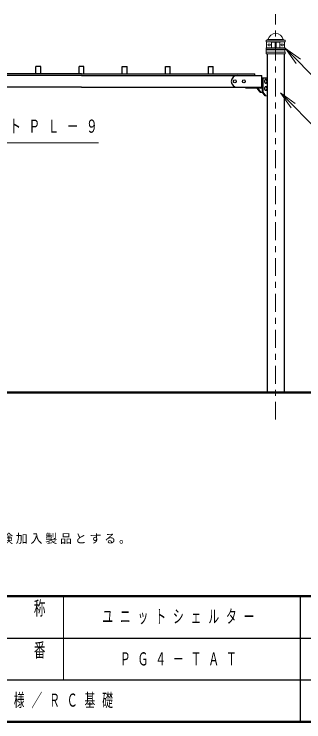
# Model space of a CAD drawing. Units: millimetres on the paper, scale 1:50. Extents: x -365 to 10, y -38 to 257.
# Drawn here: x -177.7 to -129.4, y 0 to 118.2 of the extents above; entities that cross this region are included whole.
import ezdxf

# ---------------------------------------------------------------- set-up
doc = ezdxf.new("R2010")
doc.units = ezdxf.units.MM
doc.linetypes.add('USER2', pattern=[6, 3, -1, 1, -1])
doc.layers.add('LY_1', color=7, linetype='Continuous', lineweight=25)
doc.layers.add('LY_2', color=7, linetype='Continuous', lineweight=13)
doc.styles.add('ＭＳ ゴシック', font='')
doc.styles.get('ＭＳ ゴシック').set_extended_font_data('MS Gothic')

msp = doc.modelspace()

# ---------------------------------------------------------------- linework, layer by layer
at = {"layer": 'LY_1', "linetype": 'USER2', "lineweight": 13}
msp.add_line((-134.091, 50.478), (-134.091, 118.216), dxfattribs=at)
at = {"layer": 'LY_1', "lineweight": 13}
for p, q in [((-135.651, 113.874), (-135.671, 113.854)), ((-132.511, 113.854), (-135.671, 113.854)), ((-135.671, 113.854), (-135.671, 113.594)), ((-132.511, 113.594), (-135.671, 113.594)), ((-135.651, 113.574), (-135.671, 113.594)), ((-132.531, 113.874), (-135.651, 113.874)), ((-132.531, 113.574), (-135.651, 113.574)), ((-135.651, 113.574), (-134.829, 113.538)), ((-135.591, 113.57), (-135.591, 112.578)), ((-135.489, 113.874), (-135.371, 113.992)), ((-132.811, 113.992), (-135.371, 113.992)), ((-134.791, 113.537), (-134.161, 113.537)), ((-134.791, 113.498), (-134.791, 112.649)), ((-134.161, 113.534), (-134.161, 112.614)), ((-133.391, 113.537), (-134.021, 113.537)), ((-134.021, 113.534), (-134.021, 112.614)), ((-133.391, 113.498), (-133.391, 112.649)), ((-132.531, 113.574), (-133.352, 113.538)), ((-132.693, 113.874), (-132.811, 113.992)), ((-132.591, 113.57), (-132.591, 112.578)), ((-132.511, 113.854), (-132.531, 113.874)), ((-132.511, 113.594), (-132.531, 113.574)), ((-132.511, 113.854), (-132.511, 113.594)), ((-135.631, 112.574), (-135.671, 112.534)), ((-132.511, 112.534), (-135.671, 112.534)), ((-135.671, 112.534), (-135.671, 112.294)), ((-135.631, 112.574), (-134.829, 112.609)), ((-132.551, 112.574), (-135.631, 112.574)), ((-135.241, 113.224), (-135.101, 113.224)), ((-135.241, 112.924), (-135.101, 112.924)), ((-134.791, 112.611), (-134.161, 112.611)), ((-133.391, 112.611), (-134.021, 112.611)), ((-132.551, 112.574), (-133.352, 112.609)), ((-132.941, 113.224), (-133.081, 113.224)), ((-132.941, 112.924), (-133.081, 112.924)), ((-132.551, 112.574), (-132.511, 112.534)), ((-132.511, 112.534), (-132.511, 112.294)), ((-132.422, 112.475), (-130.307, 110.347)), ((-132.422, 112.475), (-129.952, 110.7)), ((-130.661, 109.995), (-132.422, 112.475)), ((-132.511, 112.294), (-135.671, 112.294)), ((-135.671, 112.294), (-135.651, 112.274)), ((-135.651, 111.874), (-135.671, 111.854)), ((-132.511, 111.854), (-135.671, 111.854)), ((-135.671, 111.854), (-135.671, 111.614)), ((-132.511, 111.614), (-135.671, 111.614)), ((-135.671, 111.614), (-135.631, 111.574)), ((-132.531, 112.274), (-135.651, 112.274)), ((-135.651, 112.274), (-135.651, 111.874)), ((-132.531, 111.874), (-135.651, 111.874)), ((-132.551, 111.574), (-135.631, 111.574)), ((-132.511, 111.614), (-132.551, 111.574)), ((-132.511, 112.294), (-132.531, 112.274)), ((-132.531, 112.274), (-132.531, 111.874)), ((-132.531, 111.874), (-132.511, 111.854)), ((-132.511, 111.854), (-132.511, 111.614)), ((-133.277, 105.062), (-131.159, 102.937)), ((-133.277, 105.062), (-130.805, 103.29)), ((-131.513, 102.584), (-133.277, 105.062))]:
    msp.add_line(p, q, dxfattribs=at)
at = {"layer": 'LY_1'}
for p, q in [((-135.489, 111.574), (-135.489, 54.992)), ((-132.693, 111.574), (-132.693, 54.992)), ((-166.491, 107.992), (-192.391, 107.992)), ((-166.491, 107.992), (-140.491, 107.992)), ((-166.491, 105.992), (-192.491, 105.992)), ((-166.491, 105.992), (-140.491, 105.992))]:
    msp.add_line(p, q, dxfattribs=at)
at = {"layer": 'LY_1', "color": 40}
for p, q in [((-173.291, 109.452), (-174.091, 109.452)), ((-174.091, 108.252), (-174.091, 109.452)), ((-173.291, 108.252), (-173.291, 109.452)), ((-166.091, 109.452), (-166.891, 109.452)), ((-166.891, 108.252), (-166.891, 109.452)), ((-166.091, 108.252), (-166.091, 109.452)), ((-159.691, 109.452), (-158.891, 109.452)), ((-159.691, 108.252), (-159.691, 109.452)), ((-158.891, 108.252), (-158.891, 109.452)), ((-152.491, 109.452), (-151.691, 109.452)), ((-152.491, 108.252), (-152.491, 109.452)), ((-151.691, 108.252), (-151.691, 109.452)), ((-145.291, 109.452), (-144.491, 109.452)), ((-145.291, 108.252), (-145.291, 109.452)), ((-144.491, 108.252), (-144.491, 109.452)), ((-166.491, 108.252), (-195.431, 108.252)), ((-166.491, 108.252), (-137.551, 108.252)), ((-137.551, 107.992), (-137.551, 108.252))]:
    msp.add_line(p, q, dxfattribs=at)
at = {"layer": 'LY_1', "color": 4}
for p, q in [((-140.491, 107.992), (-136.371, 107.992)), ((-136.371, 105.872), (-136.371, 107.992)), ((-136.371, 107.592), (-135.489, 107.592)), ((-136.286, 105.192), (-136.286, 107.592)), ((-136.158, 105.192), (-136.158, 107.592)), ((-140.491, 105.992), (-136.371, 105.992)), ((-139.091, 105.872), (-139.091, 105.992)), ((-136.371, 105.872), (-139.091, 105.872)), ((-137.106, 105.792), (-137.106, 105.872)), ((-137.106, 105.792), (-136.979, 105.792)), ((-136.681, 105.192), (-137.106, 105.792)), ((-136.979, 105.792), (-136.979, 105.872)), ((-136.554, 105.192), (-136.979, 105.792)), ((-136.681, 105.192), (-136.158, 105.192)), ((-135.861, 104.592), (-136.286, 105.192)), ((-135.734, 104.592), (-136.158, 105.192))]:
    msp.add_line(p, q, dxfattribs=at)
at = {"layer": 'LY_1', "color": 4, "lineweight": 13}
msp.add_line((-135.861, 104.592), (-135.489, 104.592), dxfattribs=at)
at = {"layer": 'LY_1', "lineweight": 50}
msp.add_line((-334.409, 54.992), (-126.865, 54.992), dxfattribs=at)
at = {"layer": 'LY_1', "lineweight": 13}
for points in [[(-132.422, 112.475), (-126.636, 106.656), (-99.526, 106.656)], [(-197.209, 105.341), (-188.615, 96.747), (-163.66, 96.747)], [(-133.277, 105.062), (-126.636, 98.4), (-90.636, 98.4)]]:
    msp.add_lwpolyline(points, dxfattribs=at)
at = {"layer": 'LY_1', "color": 4}
for points in [[(-135.734, 107.292), (-135.753, 107.291), (-135.771, 107.288), (-135.789, 107.282), (-135.807, 107.274), (-135.824, 107.264), (-135.84, 107.252), (-135.856, 107.238), (-135.87, 107.222), (-135.884, 107.204), (-135.897, 107.185), (-135.908, 107.164), (-135.918, 107.142), (-135.926, 107.119), (-135.933, 107.095), (-135.939, 107.07), (-135.943, 107.044), (-135.945, 107.018), (-135.946, 106.992), (-135.945, 106.966), (-135.943, 106.94), (-135.939, 106.914), (-135.933, 106.89), (-135.926, 106.865), (-135.918, 106.842), (-135.908, 106.82), (-135.897, 106.799), (-135.884, 106.78), (-135.87, 106.762), (-135.856, 106.746), (-135.84, 106.732), (-135.824, 106.72), (-135.807, 106.71), (-135.789, 106.702), (-135.771, 106.697), (-135.753, 106.693), (-135.734, 106.692), (-135.716, 106.693), (-135.697, 106.697), (-135.679, 106.702), (-135.661, 106.71), (-135.644, 106.72), (-135.628, 106.732), (-135.612, 106.746), (-135.598, 106.762), (-135.584, 106.78), (-135.572, 106.799), (-135.56, 106.82), (-135.55, 106.842), (-135.542, 106.865), (-135.535, 106.89), (-135.529, 106.914), (-135.525, 106.94), (-135.523, 106.966), (-135.522, 106.992), (-135.523, 107.018), (-135.525, 107.044), (-135.529, 107.07), (-135.535, 107.095), (-135.542, 107.119), (-135.55, 107.142), (-135.56, 107.164), (-135.572, 107.185), (-135.584, 107.204), (-135.598, 107.222), (-135.612, 107.238), (-135.628, 107.252), (-135.644, 107.264), (-135.661, 107.274), (-135.679, 107.282), (-135.697, 107.288), (-135.716, 107.291)], [(-135.734, 106.092), (-135.753, 106.091), (-135.771, 106.088), (-135.789, 106.082), (-135.807, 106.074), (-135.824, 106.064), (-135.84, 106.052), (-135.856, 106.038), (-135.87, 106.022), (-135.884, 106.004), (-135.897, 105.985), (-135.908, 105.964), (-135.918, 105.942), (-135.926, 105.919), (-135.933, 105.895), (-135.939, 105.87), (-135.943, 105.844), (-135.945, 105.818), (-135.946, 105.792), (-135.945, 105.766), (-135.943, 105.74), (-135.939, 105.714), (-135.933, 105.69), (-135.926, 105.665), (-135.918, 105.642), (-135.908, 105.62), (-135.897, 105.599), (-135.884, 105.58), (-135.87, 105.562), (-135.856, 105.546), (-135.84, 105.532), (-135.824, 105.52), (-135.807, 105.51), (-135.789, 105.502), (-135.771, 105.497), (-135.753, 105.493), (-135.734, 105.492), (-135.716, 105.493), (-135.697, 105.497), (-135.679, 105.502), (-135.661, 105.51), (-135.644, 105.52), (-135.628, 105.532), (-135.612, 105.546), (-135.598, 105.562), (-135.584, 105.58), (-135.572, 105.599), (-135.56, 105.62), (-135.55, 105.642), (-135.542, 105.665), (-135.535, 105.69), (-135.529, 105.714), (-135.525, 105.74), (-135.523, 105.766), (-135.522, 105.792), (-135.523, 105.818), (-135.525, 105.844), (-135.529, 105.87), (-135.535, 105.895), (-135.542, 105.919), (-135.55, 105.942), (-135.56, 105.964), (-135.572, 105.985), (-135.584, 106.004), (-135.598, 106.022), (-135.612, 106.038), (-135.628, 106.052), (-135.644, 106.064), (-135.661, 106.074), (-135.679, 106.082), (-135.697, 106.088), (-135.716, 106.091)]]:
    msp.add_lwpolyline(points, close=True, dxfattribs=at)
for centre in [(-140.891, 106.992), (-139.391, 106.992)]:
    msp.add_circle(centre, 0.24, dxfattribs=at)
at = {"layer": 'LY_1', "lineweight": 13}
for centre, radius, start, end in [((-134.091, 113.673), 1.319, 14.00254, 165.99747), ((-134.831, 113.498), 0.04, 360, 87.5), ((-134.201, 113.534), 0.04, 360, 90), ((-133.981, 113.534), 0.04, 90, 180), ((-133.351, 113.498), 0.04, 92.5, 180), ((-135.241, 113.074), 0.15, 90, 270), ((-135.101, 113.074), 0.15, 270, 90), ((-134.831, 112.649), 0.04, 272.5, 0), ((-134.201, 112.614), 0.04, 270, 0), ((-133.981, 112.614), 0.04, 180, 270), ((-133.351, 112.649), 0.04, 180, 267.5), ((-133.081, 113.074), 0.15, 90, 270), ((-132.941, 113.074), 0.15, 270, 90)]:
    msp.add_arc(centre, radius, start, end, dxfattribs=at)
at = {"layer": 'LY_1', "color": 4}
msp.add_arc((-140.491, 106.992), 1, 90, 270, dxfattribs=at)
at = {"layer": 'LY_2', "lineweight": 50}
for p, q in [((-365, 21), (0, 21)), ((-365, 0), (0, 0))]:
    msp.add_line(p, q, dxfattribs=at)
at = {"layer": 'LY_2'}
msp.add_line((-169.5, 21), (-169.5, 7), dxfattribs=at)
at = {"layer": 'LY_2', "lineweight": 25}
for p, q in [((-130, 21), (-130, 0)), ((-182.5, 14), (-70, 14)), ((-237.5, 7), (0, 7))]:
    msp.add_line(p, q, dxfattribs=at)

# ---------------------------------------------------------------- texts
at = {"layer": 'LY_1', "style": 'ＭＳ ゴシック'}
for s, insert, char_height, attachment_point in [('\\T1.64;\\W0.65;ガセットＰＬ－９', (-188.114, 99.397), 2.199, 4), ('\\T1.23;本製品は、（一社）日本公園施設業協会賠償責任保険加入製品とする。', (-236.484, 29.682), 1.466, 7), ('\\T1.64;\\W0.6;ユニットシェルター', (-149.75, 17.5), 2.199, 5), ('\\T1.64;\\W0.6;ＰＧ４－ＴＡＴ', (-149.75, 10.5), 2.199, 5), ('\\T1.64;\\W0.6;アルミ屋根仕様／ＲＣ基礎', (-195.5, 3.5), 2.199, 4)]:
    msp.add_mtext(s, dxfattribs=dict(at, insert=insert, char_height=char_height, attachment_point=attachment_point))
at = {"layer": 'LY_2', "color": 4, "char_height": 2.346, "attachment_point": 2, "style": 'ＭＳ ゴシック'}
for s, insert in [('\\T1.64;\\W0.6;名\u3000称', (-176, 20.167)), ('\\T1.64;\\W0.6;型\u3000番', (-176, 13.167))]:
    msp.add_mtext(s, dxfattribs=dict(at, insert=insert))

doc.saveas('drawing.dxf')
